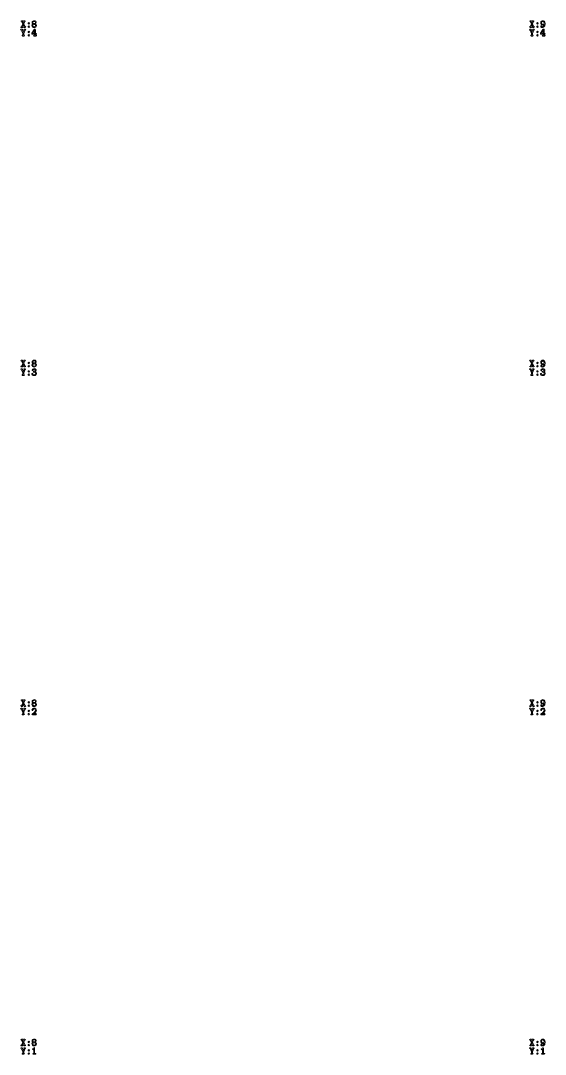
# Model space of a CAD drawing. Extents: x 3411 to 238236, y 6926 to 86361.
# Drawn here: x 157007 to 160100, y 19673 to 25762 of the extents above; entities that cross this region are included whole.
import ezdxf

# ---------------------------------------------------------------- set-up
doc = ezdxf.new("R2010")
doc.units = 13
doc.header["$MEASUREMENT"] = 0
doc.layers.add('L3D0 Base', color=3, linetype='Continuous')

msp = doc.modelspace()

# ---------------------------------------------------------------- linework, layer by layer
at = {"layer": 'L3D0 Base', "lineweight": 0}
for points in [[(157018.3, 25761.7), (157012.1, 25761.7), (157008.9, 25759.4), (157012.1, 25757), (157012.8, 25757), (157019.8, 25743), (157022.2, 25737.6), (157027.6, 25727.4), (157026.1, 25726.7), (157025.3, 25725.1), (157028.4, 25722.8), (157033.9, 25722.8), (157037, 25725.1), (157033.9, 25727.4), (157033.1, 25727.4), (157025.3, 25743), (157022.2, 25749.2), (157018.3, 25757), (157020.6, 25759.4)], [(157032.3, 25761.7), (157026.1, 25761.7), (157023.7, 25759.4), (157026.1, 25757), (157022.2, 25749.2), (157025.3, 25743), (157031.5, 25757), (157032.3, 25757), (157035.4, 25759.4)], [(157078.3, 25759.4), (157075.9, 25757), (157074.4, 25751.6), (157075.9, 25746.9), (157075.9, 25746.9), (157080.6, 25743.8), (157079.8, 25743), (157086.8, 25741.5), (157087.6, 25740.7), (157093.1, 25739.1), (157095.4, 25733.7), (157095.4, 25733.7), (157093.1, 25729), (157092.3, 25728.2), (157086.8, 25726.7), (157077.5, 25725.1), (157081.4, 25722.8), (157086.8, 25722), (157091.5, 25722.8), (157096.2, 25725.1), (157099.3, 25728.2), (157100.1, 25733.7), (157100.1, 25734.5), (157098.5, 25739.9), (157097.7, 25739.9), (157093.1, 25743.8), (157093.1, 25743.8), (157086.8, 25746.1), (157081.4, 25747.7), (157079, 25751.6), (157081.4, 25755.5), (157081.4, 25755.5), (157086.8, 25757.8)], [(157086.8, 25762.5), (157082.9, 25761.7), (157078.3, 25759.4), (157086.8, 25757.8), (157086.8, 25757.8), (157092.3, 25755.5), (157094.6, 25751.6), (157092.3, 25747.7), (157086.8, 25746.1), (157093.1, 25743.8), (157097.7, 25746.9), (157099.3, 25751.6), (157099.3, 25754.7), (157096.2, 25759.4), (157092.3, 25760.9)], [(160016.6, 25761.7), (160010.4, 25761.7), (160007.3, 25759.4), (160010.4, 25757), (160011.2, 25757), (160018.2, 25743), (160020.5, 25737.6), (160026, 25727.4), (160024.4, 25726.7), (160023.7, 25725.1), (160026.8, 25722.8), (160033, 25722.8), (160035.3, 25725.1), (160033, 25727.4), (160031.4, 25727.4), (160023.7, 25743), (160020.5, 25749.2), (160017.4, 25757), (160019, 25759.4)], [(160030.7, 25761.7), (160024.4, 25761.7), (160022.1, 25759.4), (160024.4, 25757), (160020.5, 25749.2), (160023.7, 25743), (160029.9, 25757), (160030.7, 25757), (160033.8, 25759.4)], [(160085.2, 25762.5), (160081.3, 25761.7), (160076.6, 25758.6), (160073.5, 25754.7), (160072.7, 25749.2), (160073.5, 25744.6), (160075.8, 25739.9), (160085.2, 25740.7), (160084.4, 25740.7), (160079.7, 25743), (160078.9, 25743.8), (160077.4, 25749.2), (160077.4, 25750), (160079.7, 25755.5), (160080.5, 25755.5), (160085.2, 25757.8), (160093.7, 25758.6), (160089.9, 25761.7)], [(160093.7, 25758.6), (160085.2, 25757.8), (160086.7, 25757.8), (160090.6, 25754.7), (160091.4, 25753.1), (160093, 25746.9), (160090.6, 25743), (160090.6, 25742.2), (160085.2, 25740.7), (160075.8, 25739.9), (160093, 25739.1), (160092.2, 25735.2), (160089.1, 25729.8), (160087.5, 25728.2), (160082.8, 25726.7), (160075.1, 25724.3), (160078.2, 25722.8), (160082.8, 25722), (160084.4, 25722), (160089.1, 25723.5), (160093.7, 25727.4), (160096.1, 25730.6), (160097.6, 25736), (160098.4, 25742.2), (160098.4, 25746.1), (160096.9, 25752.4), (160096.9, 25753.1)], [(157016.7, 25711.9), (157010.5, 25711.9), (157007.4, 25709.5), (157010.5, 25707.2), (157011.3, 25707.2), (157019.8, 25687.7), (157023, 25694), (157017.5, 25707.2), (157019.8, 25709.5)], [(157019.8, 25743), (157012.1, 25727.4), (157011.3, 25727.4), (157008.2, 25725.1), (157011.3, 25722.8), (157017.5, 25722.8), (157019.8, 25725.1), (157017.5, 25727.4), (157022.2, 25737.6)], [(157034.6, 25711.9), (157028.4, 25711.9), (157026.1, 25709.5), (157028.4, 25707.2), (157023, 25694), (157019.8, 25687.7), (157019.8, 25677.6), (157019.1, 25677.6), (157016.7, 25674.5), (157016.7, 25672.9), (157018.3, 25672.9), (157019.1, 25672.1), (157026.1, 25672.1), (157029.2, 25674.5), (157028.4, 25676.8), (157027.6, 25676.8), (157026.1, 25677.6), (157025.3, 25677.6), (157025.3, 25687.7), (157033.9, 25707.2), (157034.6, 25707.2), (157037.8, 25709.5)], [(157054.9, 25750.8), (157051.8, 25749.2), (157051, 25746.1), (157051.8, 25743), (157054.9, 25741.5), (157058, 25743), (157058.8, 25746.1), (157058, 25749.2)], [(157054.9, 25731.3), (157051.8, 25729.8), (157051, 25726.7), (157051.8, 25723.5), (157054.9, 25722.8), (157058, 25723.5), (157058.8, 25726.7), (157058, 25729.8)], [(157054.9, 25700.2), (157051.8, 25699.4), (157051, 25696.3), (157051.8, 25693.2), (157054.9, 25691.6), (157058, 25693.2), (157058.8, 25696.3), (157058, 25699.4)], [(157091.5, 25712.6), (157089.9, 25712.6), (157087.6, 25711.9), (157086.8, 25711.1), (157072.8, 25688.5), (157072.8, 25686.2), (157072.8, 25683.8), (157075.1, 25683), (157089.9, 25683), (157089.9, 25677.6), (157086.8, 25677.6), (157083.7, 25674.5), (157086.8, 25672.1), (157097.7, 25672.1), (157100.1, 25674.5), (157100.1, 25676.8), (157098.5, 25676.8), (157097.7, 25677.6), (157094.6, 25677.6), (157094.6, 25683), (157098.5, 25683), (157101.6, 25685.4), (157098.5, 25687.7), (157094.6, 25687.7), (157078.3, 25687.7), (157089.9, 25707.2), (157094.6, 25709.5), (157093.8, 25711.9)], [(157079.8, 25743), (157075.9, 25739.9), (157075.1, 25739.1), (157073.6, 25733.7), (157074.4, 25730.6), (157077.5, 25725.1), (157086.8, 25726.7), (157086, 25726.7), (157080.6, 25729), (157080.6, 25729), (157078.3, 25733.7), (157080.6, 25739.1), (157081.4, 25739.1), (157086.8, 25741.5)], [(157094.6, 25709.5), (157089.9, 25707.2), (157089.9, 25687.7), (157078.3, 25687.7), (157094.6, 25687.7)], [(160018.2, 25743), (160010.4, 25727.4), (160009.6, 25727.4), (160006.5, 25725.1), (160009.6, 25722.8), (160015.9, 25722.8), (160019, 25725.1), (160015.9, 25727.4), (160020.5, 25737.6)], [(160015.1, 25711.9), (160008.9, 25711.9), (160006.5, 25709.5), (160008.9, 25707.2), (160010.4, 25707.2), (160019, 25687.7), (160021.3, 25694), (160015.9, 25707.2), (160018.2, 25709.5)], [(160033, 25711.9), (160026.8, 25711.9), (160024.4, 25709.5), (160026.8, 25707.2), (160021.3, 25694), (160019, 25687.7), (160019, 25677.6), (160017.4, 25677.6), (160015.1, 25674.5), (160015.1, 25672.9), (160016.6, 25672.9), (160017.4, 25672.1), (160024.4, 25672.1), (160027.5, 25674.5), (160026.8, 25676.8), (160026, 25676.8), (160024.4, 25677.6), (160023.7, 25677.6), (160023.7, 25687.7), (160032.2, 25707.2), (160033, 25707.2), (160036.1, 25709.5)], [(160053.2, 25750.8), (160050.1, 25749.2), (160049.4, 25746.1), (160050.1, 25743), (160053.2, 25741.5), (160056.4, 25743), (160057.1, 25746.1), (160056.4, 25749.2)], [(160053.2, 25731.3), (160050.1, 25729.8), (160049.4, 25726.7), (160050.1, 25723.5), (160053.2, 25722.8), (160056.4, 25723.5), (160057.1, 25726.7), (160056.4, 25729.8)], [(160053.2, 25700.2), (160050.1, 25699.4), (160049.4, 25696.3), (160050.1, 25693.2), (160053.2, 25691.6), (160056.4, 25693.2), (160057.1, 25696.3), (160056.4, 25699.4)], [(160089.9, 25712.6), (160088.3, 25712.6), (160086, 25711.9), (160085.2, 25711.1), (160071.9, 25688.5), (160071.2, 25686.2), (160071.9, 25683.8), (160073.5, 25683), (160088.3, 25683), (160088.3, 25677.6), (160085.2, 25677.6), (160082.1, 25674.5), (160085.2, 25672.1), (160096.1, 25672.1), (160098.4, 25674.5), (160098.4, 25676.8), (160096.9, 25676.8), (160096.1, 25677.6), (160093, 25677.6), (160093, 25683), (160096.9, 25683), (160100, 25685.4), (160096.9, 25687.7), (160093, 25687.7), (160076.6, 25687.7), (160088.3, 25707.2), (160093, 25709.5), (160092.2, 25711.9)], [(160076.6, 25732.1), (160074.3, 25731.3), (160073.5, 25729), (160073.5, 25726.7), (160075.1, 25724.3), (160082.8, 25726.7), (160079.7, 25727.4), (160079.7, 25729), (160078.9, 25731.3)], [(160075.8, 25739.9), (160078.9, 25737.6), (160084.4, 25736), (160088.3, 25736), (160093, 25739.1)], [(160093, 25709.5), (160088.3, 25707.2), (160088.3, 25687.7), (160076.6, 25687.7), (160093, 25687.7)], [(157054.9, 25681.5), (157051.8, 25679.9), (157051, 25676.8), (157051.8, 25673.7), (157054.9, 25672.1), (157058, 25673.7), (157058.8, 25676.8), (157058, 25679.9)], [(160053.2, 25681.5), (160050.1, 25679.9), (160049.4, 25676.8), (160050.1, 25673.7), (160053.2, 25672.1), (160056.4, 25673.7), (160057.1, 25676.8), (160056.4, 25679.9)], [(157018.3, 23761.8), (157012.1, 23761.8), (157008.9, 23759.4), (157012.1, 23757.1), (157012.8, 23757.1), (157019.8, 23743.1), (157022.2, 23737.6), (157027.6, 23727.5), (157026.1, 23726.7), (157025.3, 23725.2), (157028.4, 23722.8), (157033.9, 23722.8), (157037, 23725.2), (157033.9, 23727.5), (157033.1, 23727.5), (157025.3, 23743.9), (157022.2, 23749.3), (157018.3, 23757.1), (157020.6, 23759.4)], [(157032.3, 23761.8), (157026.1, 23761.8), (157023.7, 23759.4), (157026.1, 23757.1), (157022.2, 23749.3), (157025.3, 23743.9), (157031.5, 23757.1), (157032.3, 23757.1), (157035.4, 23759.4)], [(157054.9, 23750.9), (157051.8, 23749.3), (157051, 23746.2), (157051.8, 23743.1), (157054.9, 23741.5), (157058, 23743.1), (157058.8, 23746.2), (157058, 23749.3)], [(157078.3, 23759.4), (157075.9, 23757.1), (157074.4, 23751.6), (157075.9, 23747), (157075.9, 23747), (157080.6, 23743.9), (157079.8, 23743.1), (157086.8, 23741.5), (157087.6, 23741.5), (157093.1, 23739.2), (157095.4, 23733.7), (157095.4, 23733.7), (157093.1, 23729.1), (157092.3, 23728.3), (157086.8, 23726.7), (157077.5, 23725.2), (157081.4, 23722.8), (157086.8, 23722), (157091.5, 23722.8), (157096.2, 23725.2), (157099.3, 23728.3), (157100.1, 23733.7), (157100.1, 23734.5), (157098.5, 23740), (157097.7, 23740.7), (157093.1, 23743.9), (157093.1, 23743.9), (157086.8, 23746.2), (157081.4, 23747.7), (157079, 23751.6), (157081.4, 23756.3), (157081.4, 23756.3), (157086.8, 23757.9)], [(157086.8, 23762.5), (157082.9, 23761.8), (157078.3, 23759.4), (157086.8, 23757.9), (157086.8, 23757.9), (157092.3, 23756.3), (157094.6, 23751.6), (157092.3, 23747.7), (157086.8, 23746.2), (157093.1, 23743.9), (157097.7, 23747), (157099.3, 23751.6), (157099.3, 23754.8), (157096.2, 23759.4), (157092.3, 23761.8)], [(160016.6, 23761.8), (160010.4, 23761.8), (160007.3, 23759.4), (160010.4, 23757.1), (160011.2, 23757.1), (160018.2, 23743.1), (160020.5, 23737.6), (160026, 23727.5), (160024.4, 23726.7), (160023.7, 23725.2), (160026.8, 23722.8), (160033, 23722.8), (160035.3, 23725.2), (160033, 23727.5), (160031.4, 23727.5), (160023.7, 23743.9), (160020.5, 23749.3), (160017.4, 23757.1), (160019, 23759.4)], [(160030.7, 23761.8), (160024.4, 23761.8), (160022.1, 23759.4), (160024.4, 23757.1), (160020.5, 23749.3), (160023.7, 23743.9), (160029.9, 23757.1), (160030.7, 23757.1), (160033.8, 23759.4)], [(160053.2, 23750.9), (160050.1, 23749.3), (160049.4, 23746.2), (160050.1, 23743.1), (160053.2, 23741.5), (160056.4, 23743.1), (160057.1, 23746.2), (160056.4, 23749.3)], [(160085.2, 23762.5), (160081.3, 23761.8), (160076.6, 23758.7), (160073.5, 23754.8), (160072.7, 23749.3), (160073.5, 23744.6), (160075.8, 23740), (160085.2, 23740.7), (160084.4, 23740.7), (160079.7, 23743.1), (160078.9, 23743.9), (160077.4, 23749.3), (160077.4, 23750.1), (160079.7, 23755.5), (160080.5, 23755.5), (160085.2, 23757.9), (160093.7, 23758.7), (160089.9, 23761.8)], [(160093.7, 23758.7), (160085.2, 23757.9), (160086.7, 23757.9), (160090.6, 23754.8), (160091.4, 23753.2), (160093, 23747.7), (160090.6, 23743.1), (160090.6, 23743.1), (160085.2, 23740.7), (160075.8, 23740), (160093, 23739.2), (160092.2, 23735.3), (160089.1, 23729.8), (160087.5, 23728.3), (160082.8, 23726.7), (160075.1, 23724.4), (160078.2, 23722.8), (160082.8, 23722), (160084.4, 23722), (160089.1, 23723.6), (160093.7, 23727.5), (160096.1, 23730.6), (160097.6, 23736.1), (160098.4, 23742.3), (160098.4, 23746.2), (160096.9, 23752.4), (160096.9, 23753.2)], [(157016.7, 23711.9), (157010.5, 23711.9), (157007.4, 23709.6), (157010.5, 23707.3), (157011.3, 23707.3), (157019.8, 23688.6), (157023, 23694), (157017.5, 23707.3), (157019.8, 23709.6)], [(157019.8, 23743.1), (157012.1, 23727.5), (157011.3, 23727.5), (157008.2, 23725.2), (157011.3, 23722.8), (157017.5, 23722.8), (157019.8, 23725.2), (157017.5, 23727.5), (157022.2, 23737.6)], [(157034.6, 23711.9), (157028.4, 23711.9), (157026.1, 23709.6), (157028.4, 23707.3), (157023, 23694), (157019.8, 23688.6), (157019.8, 23677.7), (157019.1, 23677.7), (157016.7, 23675.3), (157016.7, 23673), (157018.3, 23673), (157019.1, 23672.2), (157026.1, 23672.2), (157029.2, 23675.3), (157028.4, 23676.9), (157027.6, 23677.7), (157026.1, 23677.7), (157025.3, 23677.7), (157025.3, 23688.6), (157033.9, 23707.3), (157034.6, 23707.3), (157037.8, 23709.6)], [(157054.9, 23731.4), (157051.8, 23729.8), (157051, 23726.7), (157051.8, 23723.6), (157054.9, 23722.8), (157058, 23723.6), (157058.8, 23726.7), (157058, 23729.8)], [(157054.9, 23700.2), (157051.8, 23699.5), (157051, 23696.3), (157051.8, 23693.2), (157054.9, 23691.7), (157058, 23693.2), (157058.8, 23696.3), (157058, 23699.5)], [(157079.8, 23743.1), (157075.9, 23740), (157075.1, 23739.2), (157073.6, 23733.7), (157074.4, 23730.6), (157077.5, 23725.2), (157086.8, 23726.7), (157086, 23726.7), (157080.6, 23729.1), (157080.6, 23729.1), (157078.3, 23733.7), (157080.6, 23739.2), (157081.4, 23740), (157086.8, 23741.5)], [(157077.5, 23709.6), (157075.1, 23704.9), (157075.9, 23701.8), (157078.3, 23701), (157080.6, 23701.8), (157081.4, 23704.9), (157081.4, 23706.5), (157081.4, 23706.5), (157086.8, 23708)], [(157086.8, 23712.7), (157082.9, 23711.9), (157078.3, 23710.4), (157077.5, 23709.6), (157086.8, 23708), (157091.5, 23706.5), (157093.8, 23703.4), (157091.5, 23697.9), (157086, 23696.3), (157082.2, 23695.6), (157081.4, 23694), (157083.7, 23690.9), (157086.8, 23690.9), (157088.4, 23690.9), (157093.1, 23689.3), (157095.4, 23683.9), (157093.1, 23679.2), (157092.3, 23678.4), (157086.8, 23676.9), (157096.9, 23675.3), (157099.3, 23678.4), (157100.1, 23683.9), (157100.1, 23683.9), (157098.5, 23690.1), (157098.5, 23690.1), (157093.8, 23694), (157096.9, 23697.9), (157098.5, 23703.4), (157098.5, 23704.9), (157095.4, 23709.6), (157093.1, 23711.1)], [(160018.2, 23743.1), (160010.4, 23727.5), (160009.6, 23727.5), (160006.5, 23725.2), (160009.6, 23722.8), (160015.9, 23722.8), (160019, 23725.2), (160015.9, 23727.5), (160020.5, 23737.6)], [(160015.1, 23711.9), (160008.9, 23711.9), (160006.5, 23709.6), (160008.9, 23707.3), (160010.4, 23707.3), (160019, 23688.6), (160021.3, 23694), (160015.9, 23707.3), (160018.2, 23709.6)], [(160033, 23711.9), (160026.8, 23711.9), (160024.4, 23709.6), (160026.8, 23707.3), (160021.3, 23694), (160019, 23688.6), (160019, 23677.7), (160017.4, 23677.7), (160015.1, 23675.3), (160015.1, 23673), (160016.6, 23673), (160017.4, 23672.2), (160024.4, 23672.2), (160027.5, 23675.3), (160026.8, 23676.9), (160026, 23677.7), (160024.4, 23677.7), (160023.7, 23677.7), (160023.7, 23688.6), (160032.2, 23707.3), (160033, 23707.3), (160036.1, 23709.6)], [(160053.2, 23731.4), (160050.1, 23729.8), (160049.4, 23726.7), (160050.1, 23723.6), (160053.2, 23722.8), (160056.4, 23723.6), (160057.1, 23726.7), (160056.4, 23729.8)], [(160053.2, 23700.2), (160050.1, 23699.5), (160049.4, 23696.3), (160050.1, 23693.2), (160053.2, 23691.7), (160056.4, 23693.2), (160057.1, 23696.3), (160056.4, 23699.5)], [(160076.6, 23732.2), (160074.3, 23731.4), (160073.5, 23729.1), (160073.5, 23726.7), (160075.1, 23724.4), (160082.8, 23726.7), (160079.7, 23727.5), (160079.7, 23729.1), (160078.9, 23731.4)], [(160075.8, 23709.6), (160073.5, 23704.9), (160074.3, 23701.8), (160076.6, 23701), (160078.9, 23701.8), (160079.7, 23704.9), (160079.7, 23706.5), (160079.7, 23706.5), (160085.2, 23708)], [(160075.8, 23740), (160078.9, 23737.6), (160084.4, 23736.1), (160088.3, 23736.1), (160093, 23739.2)], [(160085.2, 23712.7), (160082.1, 23711.9), (160076.6, 23710.4), (160075.8, 23709.6), (160085.2, 23708), (160089.9, 23706.5), (160092.2, 23703.4), (160089.9, 23697.9), (160084.4, 23696.3), (160080.5, 23695.6), (160079.7, 23694), (160082.8, 23690.9), (160085.2, 23690.9), (160086.7, 23690.9), (160091.4, 23689.3), (160093.7, 23683.9), (160091.4, 23679.2), (160090.6, 23678.4), (160085.2, 23676.9), (160095.3, 23675.3), (160097.6, 23678.4), (160098.4, 23683.9), (160098.4, 23683.9), (160096.9, 23690.1), (160096.9, 23690.1), (160092.2, 23694), (160096.1, 23697.9), (160096.9, 23703.4), (160096.9, 23704.9), (160093.7, 23709.6), (160091.4, 23711.1)], [(157054.9, 23681.6), (157051.8, 23680), (157051, 23676.9), (157051.8, 23673.8), (157054.9, 23672.2), (157058, 23673.8), (157058.8, 23676.9), (157058, 23680)], [(157076.7, 23684.7), (157074.4, 23683.9), (157073.6, 23681.6), (157073.6, 23679.2), (157077.5, 23674.5), (157081.4, 23673), (157086.8, 23672.2), (157092.3, 23673), (157096.9, 23675.3), (157086.8, 23676.9), (157082.2, 23677.7), (157079, 23680), (157079.8, 23681.6), (157079, 23683.9)], [(160053.2, 23681.6), (160050.1, 23680), (160049.4, 23676.9), (160050.1, 23673.8), (160053.2, 23672.2), (160056.4, 23673.8), (160057.1, 23676.9), (160056.4, 23680)], [(160075.1, 23684.7), (160072.7, 23683.9), (160071.9, 23681.6), (160071.9, 23679.2), (160075.8, 23674.5), (160079.7, 23673), (160085.2, 23672.2), (160090.6, 23673), (160095.3, 23675.3), (160085.2, 23676.9), (160081.3, 23677.7), (160077.4, 23680), (160078.2, 23681.6), (160077.4, 23683.9)], [(157019.8, 21743.9), (157012.1, 21727.6), (157011.3, 21727.6), (157008.2, 21725.2), (157011.3, 21722.9), (157017.5, 21722.9), (157019.8, 21725.2), (157017.5, 21727.6), (157022.2, 21738.5)], [(157018.3, 21761.8), (157012.1, 21761.8), (157008.9, 21759.5), (157012.1, 21757.2), (157012.8, 21757.2), (157019.8, 21743.9), (157022.2, 21738.5), (157027.6, 21727.6), (157026.1, 21726.8), (157025.3, 21725.2), (157028.4, 21722.9), (157033.9, 21722.9), (157037, 21725.2), (157033.9, 21727.6), (157033.1, 21727.6), (157025.3, 21743.9), (157022.2, 21749.4), (157018.3, 21757.2), (157020.6, 21759.5)], [(157032.3, 21761.8), (157026.1, 21761.8), (157023.7, 21759.5), (157026.1, 21757.2), (157022.2, 21749.4), (157025.3, 21743.9), (157031.5, 21757.2), (157032.3, 21757.2), (157035.4, 21759.5)], [(157054.9, 21750.9), (157051.8, 21749.4), (157051, 21746.3), (157051.8, 21743.1), (157054.9, 21741.6), (157058, 21743.1), (157058.8, 21746.3), (157058, 21749.4)], [(157079.8, 21743.9), (157075.9, 21740), (157075.1, 21739.2), (157073.6, 21733.8), (157074.4, 21730.7), (157077.5, 21726), (157086.8, 21726.8), (157086, 21726.8), (157080.6, 21729.1), (157080.6, 21729.1), (157078.3, 21733.8), (157080.6, 21739.2), (157081.4, 21740), (157086.8, 21741.6)], [(157078.3, 21759.5), (157075.9, 21757.2), (157074.4, 21752.5), (157075.9, 21747), (157075.9, 21747), (157080.6, 21743.9), (157079.8, 21743.9), (157086.8, 21741.6), (157087.6, 21741.6), (157093.1, 21739.2), (157095.4, 21733.8), (157095.4, 21733.8), (157093.1, 21729.1), (157092.3, 21728.3), (157086.8, 21726.8), (157077.5, 21726), (157081.4, 21722.9), (157086.8, 21722.1), (157091.5, 21722.9), (157096.2, 21726), (157099.3, 21728.3), (157100.1, 21733.8), (157100.1, 21734.6), (157098.5, 21740), (157097.7, 21740.8), (157093.1, 21743.9), (157093.1, 21743.9), (157086.8, 21746.3), (157081.4, 21747.8), (157079, 21751.7), (157081.4, 21756.4), (157081.4, 21756.4), (157086.8, 21757.9)], [(157086.8, 21762.6), (157082.9, 21761.8), (157078.3, 21759.5), (157086.8, 21757.9), (157086.8, 21757.9), (157092.3, 21756.4), (157094.6, 21751.7), (157092.3, 21747.8), (157086.8, 21746.3), (157093.1, 21743.9), (157097.7, 21747.8), (157099.3, 21752.5), (157099.3, 21754.8), (157096.2, 21759.5), (157092.3, 21761.8)], [(160018.2, 21743.9), (160010.4, 21727.6), (160009.6, 21727.6), (160006.5, 21725.2), (160009.6, 21722.9), (160015.9, 21722.9), (160019, 21725.2), (160015.9, 21727.6), (160020.5, 21738.5)], [(160016.6, 21761.8), (160010.4, 21761.8), (160007.3, 21759.5), (160010.4, 21757.2), (160011.2, 21757.2), (160018.2, 21743.9), (160020.5, 21738.5), (160026, 21727.6), (160024.4, 21726.8), (160023.7, 21725.2), (160026.8, 21722.9), (160033, 21722.9), (160035.3, 21725.2), (160033, 21727.6), (160031.4, 21727.6), (160023.7, 21743.9), (160020.5, 21749.4), (160017.4, 21757.2), (160019, 21759.5)], [(160030.7, 21761.8), (160024.4, 21761.8), (160022.1, 21759.5), (160024.4, 21757.2), (160020.5, 21749.4), (160023.7, 21743.9), (160029.9, 21757.2), (160030.7, 21757.2), (160033.8, 21759.5)], [(160053.2, 21750.9), (160050.1, 21749.4), (160049.4, 21746.3), (160050.1, 21743.1), (160053.2, 21741.6), (160056.4, 21743.1), (160057.1, 21746.3), (160056.4, 21749.4)], [(160085.2, 21762.6), (160081.3, 21761.8), (160076.6, 21758.7), (160073.5, 21754.8), (160072.7, 21749.4), (160073.5, 21744.7), (160075.8, 21740), (160085.2, 21740.8), (160084.4, 21740.8), (160079.7, 21743.9), (160078.9, 21743.9), (160077.4, 21749.4), (160077.4, 21750.1), (160079.7, 21755.6), (160080.5, 21755.6), (160085.2, 21757.9), (160093.7, 21758.7), (160089.9, 21761.8)], [(160093.7, 21758.7), (160085.2, 21757.9), (160086.7, 21757.9), (160090.6, 21754.8), (160091.4, 21753.3), (160093, 21747.8), (160090.6, 21743.1), (160090.6, 21743.1), (160085.2, 21740.8), (160075.8, 21740), (160093, 21739.2), (160092.2, 21735.3), (160089.1, 21730.7), (160087.5, 21728.3), (160082.8, 21726.8), (160075.1, 21724.4), (160078.2, 21722.9), (160082.8, 21722.1), (160084.4, 21722.1), (160089.1, 21723.7), (160093.7, 21727.6), (160096.1, 21730.7), (160097.6, 21736.1), (160098.4, 21743.1), (160098.4, 21747), (160096.9, 21752.5), (160096.9, 21753.3)], [(160075.8, 21740), (160078.9, 21737.7), (160084.4, 21736.1), (160088.3, 21736.9), (160093, 21739.2)], [(157016.7, 21712), (157010.5, 21712), (157007.4, 21709.6), (157010.5, 21707.3), (157011.3, 21707.3), (157019.8, 21688.6), (157023, 21694.1), (157017.5, 21707.3), (157019.8, 21709.6)], [(157034.6, 21712), (157028.4, 21712), (157026.1, 21709.6), (157028.4, 21707.3), (157023, 21694.1), (157019.8, 21688.6), (157019.8, 21677.7), (157019.1, 21677.7), (157016.7, 21675.4), (157016.7, 21673.8), (157018.3, 21673), (157019.1, 21673), (157026.1, 21673), (157029.2, 21675.4), (157028.4, 21676.9), (157027.6, 21677.7), (157026.1, 21677.7), (157025.3, 21677.7), (157025.3, 21688.6), (157033.9, 21707.3), (157034.6, 21707.3), (157037.8, 21709.6)], [(157054.9, 21731.5), (157051.8, 21729.9), (157051, 21726.8), (157051.8, 21723.7), (157054.9, 21722.9), (157058, 21724.4), (157058.8, 21726.8), (157058, 21730.7)], [(157054.9, 21701.1), (157051.8, 21699.5), (157051, 21696.4), (157051.8, 21693.3), (157054.9, 21691.7), (157058, 21693.3), (157058.8, 21696.4), (157058, 21699.5)], [(157054.9, 21681.6), (157051.8, 21680.1), (157051, 21676.9), (157051.8, 21673.8), (157054.9, 21673), (157058, 21673.8), (157058.8, 21676.9), (157058, 21680.1)], [(157086, 21712.8), (157082.2, 21712), (157077.5, 21709.6), (157075.1, 21707.3), (157073.6, 21701.9), (157075.1, 21698.7), (157076.7, 21698), (157079, 21698.7), (157079.8, 21701.9), (157079.8, 21703.4), (157082.2, 21706.5), (157086, 21708.1), (157096.2, 21708.9), (157091.5, 21712)], [(157096.2, 21708.9), (157086, 21708.1), (157086.8, 21708.1), (157092.3, 21705.8), (157093.1, 21705), (157094.6, 21700.3), (157094.6, 21698.7), (157093.1, 21694.1), (157088.4, 21688.6), (157075.1, 21676.9), (157073.6, 21675.4), (157076.7, 21673), (157096.9, 21673), (157099.3, 21673), (157100.1, 21676.2), (157100.1, 21677.7), (157082.2, 21677.7), (157082.9, 21678.5), (157088.4, 21682.4), (157089.2, 21683.2), (157093.1, 21687.1), (157096.2, 21689.4), (157098.5, 21694.8), (157100.1, 21700.3), (157099.3, 21704.2)], [(157097.7, 21680.8), (157095.4, 21680.1), (157094.6, 21677.7), (157082.2, 21677.7), (157100.1, 21677.7), (157099.3, 21680.1)], [(160015.1, 21712), (160008.9, 21712), (160006.5, 21709.6), (160008.9, 21707.3), (160010.4, 21707.3), (160019, 21688.6), (160021.3, 21694.1), (160015.9, 21707.3), (160018.2, 21709.6)], [(160033, 21712), (160026.8, 21712), (160024.4, 21709.6), (160026.8, 21707.3), (160021.3, 21694.1), (160019, 21688.6), (160019, 21677.7), (160017.4, 21677.7), (160015.1, 21675.4), (160015.1, 21673.8), (160016.6, 21673), (160017.4, 21673), (160024.4, 21673), (160027.5, 21675.4), (160026.8, 21676.9), (160026, 21677.7), (160024.4, 21677.7), (160023.7, 21677.7), (160023.7, 21688.6), (160032.2, 21707.3), (160033, 21707.3), (160036.1, 21709.6)], [(160053.2, 21731.5), (160050.1, 21729.9), (160049.4, 21726.8), (160050.1, 21723.7), (160053.2, 21722.9), (160056.4, 21724.4), (160057.1, 21726.8), (160056.4, 21730.7)], [(160053.2, 21701.1), (160050.1, 21699.5), (160049.4, 21696.4), (160050.1, 21693.3), (160053.2, 21691.7), (160056.4, 21693.3), (160057.1, 21696.4), (160056.4, 21699.5)], [(160053.2, 21681.6), (160050.1, 21680.1), (160049.4, 21676.9), (160050.1, 21673.8), (160053.2, 21673), (160056.4, 21673.8), (160057.1, 21676.9), (160056.4, 21680.1)], [(160084.4, 21712.8), (160080.5, 21712), (160075.8, 21709.6), (160074.3, 21707.3), (160072.7, 21701.9), (160073.5, 21698.7), (160075.8, 21698), (160077.4, 21698.7), (160078.9, 21701.9), (160078.2, 21703.4), (160080.5, 21706.5), (160084.4, 21708.1), (160094.5, 21708.9), (160090.6, 21712)], [(160094.5, 21708.9), (160084.4, 21708.1), (160085.2, 21708.1), (160090.6, 21705.8), (160091.4, 21705), (160093, 21700.3), (160093, 21698.7), (160091.4, 21694.1), (160086.7, 21688.6), (160073.5, 21676.9), (160072.7, 21675.4), (160075.1, 21673), (160095.3, 21673), (160097.6, 21673), (160098.4, 21676.2), (160098.4, 21677.7), (160080.5, 21677.7), (160081.3, 21678.5), (160086.7, 21682.4), (160087.5, 21683.2), (160091.4, 21687.1), (160094.5, 21689.4), (160097.6, 21694.8), (160098.4, 21700.3), (160097.6, 21704.2)], [(160076.6, 21732.2), (160074.3, 21731.5), (160073.5, 21729.1), (160073.5, 21726.8), (160075.1, 21724.4), (160082.8, 21726.8), (160079.7, 21727.6), (160079.7, 21729.1), (160078.9, 21731.5)], [(160096.1, 21680.8), (160093.7, 21680.1), (160093, 21677.7), (160080.5, 21677.7), (160098.4, 21677.7), (160097.6, 21680.1)], [(157019.8, 19744), (157012.1, 19727.6), (157011.3, 19727.6), (157008.2, 19725.3), (157011.3, 19722.9), (157017.5, 19722.9), (157019.8, 19725.3), (157017.5, 19727.6), (157022.2, 19738.5)], [(157018.3, 19761.9), (157012.1, 19761.9), (157008.9, 19759.5), (157012.1, 19757.2), (157012.8, 19757.2), (157019.8, 19744), (157022.2, 19738.5), (157027.6, 19727.6), (157026.1, 19726.8), (157025.3, 19725.3), (157028.4, 19722.9), (157033.9, 19722.9), (157037, 19725.3), (157033.9, 19727.6), (157033.1, 19727.6), (157025.3, 19744), (157022.2, 19749.4), (157018.3, 19757.2), (157020.6, 19759.5)], [(157032.3, 19761.9), (157026.1, 19761.9), (157023.7, 19759.5), (157026.1, 19757.2), (157022.2, 19749.4), (157025.3, 19744), (157031.5, 19757.2), (157032.3, 19757.2), (157035.4, 19759.5)], [(157054.9, 19751), (157051.8, 19749.4), (157051, 19746.3), (157051.8, 19743.2), (157054.9, 19741.6), (157058, 19743.2), (157058.8, 19746.3), (157058, 19749.4)], [(157054.9, 19731.5), (157051.8, 19730.7), (157051, 19727.6), (157051.8, 19724.5), (157054.9, 19722.9), (157058, 19724.5), (157058.8, 19727.6), (157058, 19730.7)], [(157079.8, 19744), (157075.9, 19740.1), (157075.1, 19740.1), (157073.6, 19734.6), (157074.4, 19730.7), (157077.5, 19726.1), (157086.8, 19726.8), (157086, 19726.8), (157080.6, 19729.2), (157080.6, 19729.2), (157078.3, 19734.6), (157080.6, 19739.3), (157081.4, 19740.1), (157086.8, 19741.6)], [(157078.3, 19759.5), (157075.9, 19757.2), (157074.4, 19752.5), (157075.9, 19747.9), (157075.9, 19747.1), (157080.6, 19744), (157079.8, 19744), (157086.8, 19741.6), (157087.6, 19741.6), (157093.1, 19739.3), (157095.4, 19734.6), (157095.4, 19734.6), (157093.1, 19729.2), (157092.3, 19728.4), (157086.8, 19726.8), (157077.5, 19726.1), (157081.4, 19722.9), (157086.8, 19722.2), (157091.5, 19722.9), (157096.2, 19726.1), (157099.3, 19728.4), (157100.1, 19734.6), (157100.1, 19734.6), (157098.5, 19740.1), (157097.7, 19740.9), (157093.1, 19744), (157093.1, 19744), (157086.8, 19746.3), (157081.4, 19747.9), (157079, 19752.5), (157081.4, 19756.4), (157081.4, 19756.4), (157086.8, 19758)], [(157086.8, 19762.7), (157082.9, 19761.9), (157078.3, 19759.5), (157086.8, 19758), (157086.8, 19758), (157092.3, 19756.4), (157094.6, 19752.5), (157092.3, 19747.9), (157086.8, 19746.3), (157093.1, 19744), (157097.7, 19747.9), (157099.3, 19752.5), (157099.3, 19754.9), (157096.2, 19759.5), (157092.3, 19761.9)], [(160018.2, 19744), (160010.4, 19727.6), (160009.6, 19727.6), (160006.5, 19725.3), (160009.6, 19722.9), (160015.9, 19722.9), (160019, 19725.3), (160015.9, 19727.6), (160020.5, 19738.5)], [(160016.6, 19761.9), (160010.4, 19761.9), (160007.3, 19759.5), (160010.4, 19757.2), (160011.2, 19757.2), (160018.2, 19744), (160020.5, 19738.5), (160026, 19727.6), (160024.4, 19726.8), (160023.7, 19725.3), (160026.8, 19722.9), (160033, 19722.9), (160035.3, 19725.3), (160033, 19727.6), (160031.4, 19727.6), (160023.7, 19744), (160020.5, 19749.4), (160017.4, 19757.2), (160019, 19759.5)], [(160030.7, 19761.9), (160024.4, 19761.9), (160022.1, 19759.5), (160024.4, 19757.2), (160020.5, 19749.4), (160023.7, 19744), (160029.9, 19757.2), (160030.7, 19757.2), (160033.8, 19759.5)], [(160053.2, 19751), (160050.1, 19749.4), (160049.4, 19746.3), (160050.1, 19743.2), (160053.2, 19741.6), (160056.4, 19743.2), (160057.1, 19746.3), (160056.4, 19749.4)], [(160053.2, 19731.5), (160050.1, 19730.7), (160049.4, 19727.6), (160050.1, 19724.5), (160053.2, 19722.9), (160056.4, 19724.5), (160057.1, 19727.6), (160056.4, 19730.7)], [(160085.2, 19762.7), (160081.3, 19761.9), (160076.6, 19758.8), (160073.5, 19755.7), (160072.7, 19749.4), (160073.5, 19744.8), (160075.8, 19740.1), (160085.2, 19740.9), (160084.4, 19741.6), (160079.7, 19744), (160078.9, 19744), (160077.4, 19749.4), (160077.4, 19750.2), (160079.7, 19755.7), (160080.5, 19755.7), (160085.2, 19758), (160093.7, 19758.8), (160089.9, 19761.9)], [(160076.6, 19732.3), (160074.3, 19731.5), (160073.5, 19729.2), (160073.5, 19726.8), (160075.1, 19724.5), (160082.8, 19726.8), (160079.7, 19727.6), (160079.7, 19729.2), (160078.9, 19731.5)], [(160093.7, 19758.8), (160085.2, 19758), (160086.7, 19758), (160090.6, 19754.9), (160091.4, 19753.3), (160093, 19747.9), (160090.6, 19743.2), (160090.6, 19743.2), (160085.2, 19740.9), (160075.8, 19740.1), (160093, 19739.3), (160092.2, 19735.4), (160089.1, 19730.7), (160087.5, 19729.2), (160082.8, 19726.8), (160075.1, 19724.5), (160078.2, 19722.9), (160082.8, 19722.2), (160084.4, 19722.2), (160089.1, 19723.7), (160093.7, 19727.6), (160096.1, 19731.5), (160097.6, 19737), (160098.4, 19743.2), (160098.4, 19747.1), (160096.9, 19752.5), (160096.9, 19753.3)], [(160075.8, 19740.1), (160078.9, 19737.7), (160084.4, 19736.2), (160088.3, 19737), (160093, 19739.3)], [(157016.7, 19712), (157010.5, 19712), (157007.4, 19709.7), (157010.5, 19707.4), (157011.3, 19707.4), (157019.8, 19688.7), (157023, 19694.1), (157017.5, 19707.4), (157019.8, 19709.7)], [(157034.6, 19712), (157028.4, 19712), (157026.1, 19709.7), (157028.4, 19707.4), (157023, 19694.1), (157019.8, 19688.7), (157019.8, 19677.8), (157019.1, 19677.8), (157016.7, 19675.4), (157016.7, 19673.9), (157018.3, 19673.1), (157019.1, 19673.1), (157026.1, 19673.1), (157029.2, 19675.4), (157028.4, 19677), (157027.6, 19677.8), (157026.1, 19677.8), (157025.3, 19677.8), (157025.3, 19688.7), (157033.9, 19707.4), (157034.6, 19707.4), (157037.8, 19709.7)], [(157054.9, 19701.1), (157051.8, 19699.6), (157051, 19696.5), (157051.8, 19693.4), (157054.9, 19691.8), (157058, 19693.4), (157058.8, 19696.5), (157058, 19699.6)], [(157054.9, 19681.7), (157051.8, 19680.1), (157051, 19677), (157051.8, 19673.9), (157054.9, 19673.1), (157058, 19673.9), (157058.8, 19677), (157058, 19680.1)], [(157088.4, 19712.8), (157086, 19711.3), (157083.7, 19708.1), (157079.8, 19705), (157077.5, 19702.7), (157085.3, 19702.7), (157085.3, 19677.8), (157080.6, 19677.8), (157077.5, 19675.4), (157080.6, 19673.1), (157095.4, 19673.1), (157097.7, 19675.4), (157097.7, 19677), (157096.2, 19677.8), (157095.4, 19677.8), (157089.9, 19677.8), (157089.9, 19709.7)], [(157077.5, 19702.7), (157079.8, 19700.4), (157079.8, 19700.4), (157085.3, 19702.7)], [(160015.1, 19712), (160008.9, 19712), (160006.5, 19709.7), (160008.9, 19707.4), (160010.4, 19707.4), (160019, 19688.7), (160021.3, 19694.1), (160015.9, 19707.4), (160018.2, 19709.7)], [(160033, 19712), (160026.8, 19712), (160024.4, 19709.7), (160026.8, 19707.4), (160021.3, 19694.1), (160019, 19688.7), (160019, 19677.8), (160017.4, 19677.8), (160015.1, 19675.4), (160015.1, 19673.9), (160016.6, 19673.1), (160017.4, 19673.1), (160024.4, 19673.1), (160027.5, 19675.4), (160026.8, 19677), (160026, 19677.8), (160024.4, 19677.8), (160023.7, 19677.8), (160023.7, 19688.7), (160032.2, 19707.4), (160033, 19707.4), (160036.1, 19709.7)], [(160053.2, 19701.1), (160050.1, 19699.6), (160049.4, 19696.5), (160050.1, 19693.4), (160053.2, 19691.8), (160056.4, 19693.4), (160057.1, 19696.5), (160056.4, 19699.6)], [(160053.2, 19681.7), (160050.1, 19680.1), (160049.4, 19677), (160050.1, 19673.9), (160053.2, 19673.1), (160056.4, 19673.9), (160057.1, 19677), (160056.4, 19680.1)], [(160086.7, 19712.8), (160084.4, 19711.3), (160082.8, 19708.1), (160078.2, 19705), (160075.8, 19702.7), (160083.6, 19702.7), (160083.6, 19677.8), (160078.9, 19677.8), (160075.8, 19675.4), (160078.9, 19673.1), (160093.7, 19673.1), (160096.9, 19675.4), (160096.1, 19677), (160095.3, 19677.8), (160093.7, 19677.8), (160089.1, 19677.8), (160089.1, 19709.7)], [(160075.8, 19702.7), (160078.2, 19700.4), (160078.2, 19700.4), (160083.6, 19702.7)]]:
    msp.add_lwpolyline(points, close=True, dxfattribs=at)

doc.saveas('drawing.dxf')
